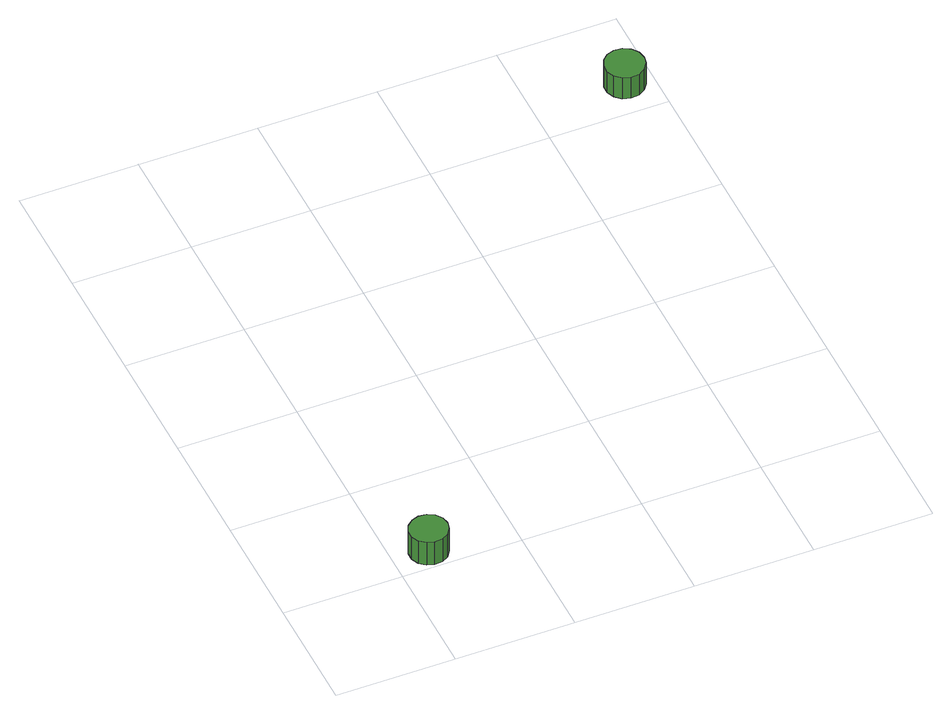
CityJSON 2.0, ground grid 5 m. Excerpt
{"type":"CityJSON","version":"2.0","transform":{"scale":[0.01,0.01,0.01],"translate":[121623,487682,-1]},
"CityObjects":{
"tree1":{"type":"SolitaryVegetationObject","attributes":{"function":"something"},"geometry":[{"type":"MultiSurface","lod":"1","boundaries":[[[0,1,2,3,4,5,6,7,8,9,10,11,12,13,14]],[[15,16,17,18,19,20,21,22,23,24,25,26,27,28,29]],[[0,29,28,1]],[[1,28,27,2]],[[2,27,26,3]],[[3,26,25,4]],[[4,25,24,5]],[[5,24,23,6]],[[6,23,22,7]],[[7,22,21,8]],[[8,21,20,9]],[[9,20,19,10]],[[10,19,18,11]],[[11,18,17,12]],[[12,17,16,13]],[[13,16,15,14]],[[14,15,29,0]]]}]},
"tree2":{"type":"SolitaryVegetationObject","attributes":{"function":"something"},"geometry":[{"type":"MultiSurface","lod":"1","boundaries":[[[30,31,32,33,34,35,36,37,38,39,40,41,42,43,44]],[[45,46,47,48,49,50,51,52,53,54,55,56,57,58,59]],[[30,59,58,31]],[[31,58,57,32]],[[32,57,56,33]],[[33,56,55,34]],[[34,55,54,35]],[[35,54,53,36]],[[36,53,52,37]],[[37,52,51,38]],[[38,51,50,39]],[[39,50,49,40]],[[40,49,48,41]],[[41,48,47,42]],[[42,47,46,43]],[[43,46,45,44]],[[44,45,59,30]]]}]}
},
"vertices":[
[229,90,196],[222,122,196],[203,149,196],[174,165,196],[141,168,196],[110,158,196],[85,136,196],[72,106,196],[72,73,196],[85,43,196],[110,21,196],[141,11,196],[174,14,196],[203,31,196],[222,57,196],[222,57,77],[203,31,77],[174,14,77],[141,11,77],[110,21,77],[85,43,77],[72,73,77],[72,106,77],[85,136,77],[110,158,77],[141,168,77],[174,165,77],[203,149,77],[222,122,77],[229,90,77],
[1962,2147,197],[1955,2181,197],[1935,2209,197],[1905,2226,197],[1871,2229,197],[1838,2219,197],[1813,2196,197],[1799,2165,197],[1799,2130,197],[1813,2099,197],[1838,2076,197],[1871,2065,197],[1905,2069,197],[1935,2086,197],[1955,2114,197],[1955,2114,87],[1935,2086,87],[1905,2069,87],[1871,2065,87],[1838,2076,87],[1813,2099,87],[1799,2130,87],[1799,2165,87],[1813,2196,87],[1838,2219,87],[1871,2229,87],[1905,2226,87],[1935,2209,87],[1955,2181,87],[1962,2147,87]
]}
